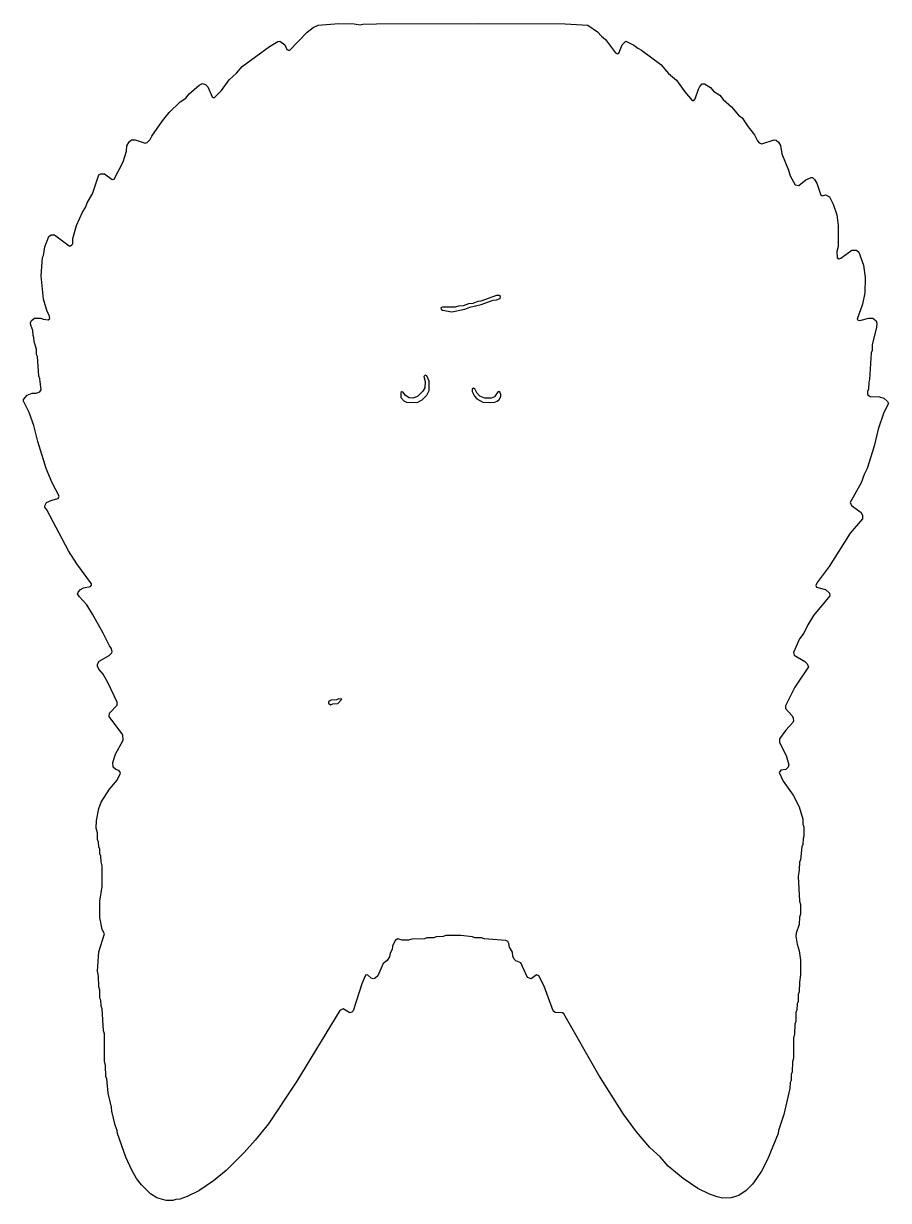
# Model space of a CAD drawing. Header units: millimetres. Extents: x 0 to 220, y 0 to 300.
import ezdxf

# ---------------------------------------------------------------- set-up
doc = ezdxf.new("R2010")
doc.units = ezdxf.units.MM
doc.layers.add('CUT', color=7, linetype='CONTINUOUS')

msp = doc.modelspace()

# ---------------------------------------------------------------- linework, layer by layer
at = {"layer": 'CUT'}
for points in [[(1.4379, 200.8925), (0, 203.7071), (0.0169, 204.1307), (0.9643, 205.2721), (2.1784, 205.7566), (3.1876, 205.8202), (4.1637, 206.1303), (4.4579, 206.5945), (4.1576, 209.4578), (3.9091, 210.0931), (3.5556, 215.1472), (3.3199, 215.6709), (3.264, 216.9224), (2.7141, 218.9934), (2.6635, 219.9375), (2.4229, 220.4544), (2.3643, 221.7223), (1.8375, 223.0805), (1.7948, 223.7459), (2.0368, 224.2944), (2.8185, 224.891), (4.377, 224.9103), (4.9906, 224.6577), (6.3017, 224.5137), (6.6814, 224.8148), (6.5468, 225.6394), (6.0405, 226.6167), (5.1137, 229.7225), (4.4603, 235.6522), (4.8225, 240.3716), (5.0545, 240.8665), (5.4253, 243.1078), (6.4043, 245.7223), (7.0666, 246.122), (7.8509, 246.1052), (11.6612, 243.33), (11.9942, 243.2966), (12.3101, 243.5574), (12.5234, 243.8488), (12.595, 245.1702), (13.5147, 248.5385), (15.0241, 251.8853), (15.8009, 253.0747), (16.22, 254.2771), (17.5823, 256.6235), (19.2106, 261.4671), (19.6919, 261.6873), (20.6332, 261.668), (22.5806, 260.2613), (23.0969, 260.3323), (25.3758, 264.745), (26.2778, 267.464), (26.3587, 268.8326), (26.9312, 269.8175), (27.536, 270.319), (28.4262, 270.3702), (31.0396, 269.4755), (31.5231, 269.6698), (32.2333, 270.4098), (32.6712, 271.2958), (35.3898, 275.2104), (37.1394, 277.2887), (39.9, 280.0652), (41.3354, 280.9642), (42.1965, 282.0968), (44.7366, 284.2689), (45.6482, 284.7328), (46.4142, 284.4688), (46.9904, 283.8266), (48.1069, 281.3302), (48.3252, 281.1173), (48.6513, 281.1264), (50.426, 282.938), (52.3654, 285.6776), (54.2938, 287.3309), (55.7479, 289.0683), (62.6935, 294.1634), (64.8447, 295.4248), (65.3101, 295.4973), (66.5541, 294.5301), (67.0978, 293.3887), (67.8053, 293.1343), (72.3096, 297.813), (73.8148, 298.9874), (75.0799, 299.6186), (80.3474, 299.9963), (84.3071, 299.9299), (85.7525, 299.6668), (86.487, 299.8451), (89.9313, 299.9169), (115.8873, 300), (138.0333, 299.901), (143.8552, 299.5849), (146.2685, 297.9181), (147.2782, 296.7522), (148.3172, 295.8959), (150.8787, 292.5121), (151.4131, 292.2889), (151.7588, 292.4093), (152.5366, 294.5918), (153.5415, 295.486), (155.573, 294.5248), (156.5235, 293.7393), (157.4848, 293.2512), (162.4223, 289.563), (164.4138, 287.2818), (166.4074, 285.5678), (168.5388, 282.6112), (170.4447, 280.398), (170.8171, 280.3905), (171.1999, 280.8208), (171.9898, 283.2702), (172.3512, 283.9534), (172.9981, 284.5943), (173.5139, 284.6714), (175.0864, 283.7276), (175.809, 282.7789), (177.4229, 281.7291), (178.2841, 280.5975), (180.4085, 278.7602), (182.2573, 276.6245), (183.1489, 276.0016), (184.6487, 273.6781), (186.287, 271.5987), (187.0246, 270.0999), (187.5163, 269.5909), (188.2035, 269.3526), (191.3367, 270.39), (191.8033, 270.2602), (192.3764, 269.7631), (192.8842, 268.8856), (193.2896, 266.8247), (194.9818, 262.5901), (195.3786, 261.1647), (196.6681, 258.9003), (197.5798, 258.757), (199.3821, 260.1213), (200.7001, 260.7876), (201.065, 260.7193), (201.6174, 260.2248), (202.1571, 259.3014), (203.2174, 256.2504), (203.5219, 256.1059), (204.433, 256.3056), (205.4124, 255.8037), (206.3426, 253.9199), (207.2481, 251.2056), (207.5966, 248.5114), (207.5885, 243.1928), (207.3179, 241.9317), (207.3695, 240.3095), (207.7811, 240.0536), (208.3184, 240.2082), (211.096, 242.2062), (212.3252, 242.1911), (212.9208, 241.7433), (214.1074, 238.3966), (214.4702, 235.2813), (214.4195, 231.3985), (213.8341, 228.4598), (212.4912, 224.6822), (212.682, 224.4156), (213.1713, 224.318), (215.4189, 224.9054), (216.4433, 224.9028), (217.2784, 224.2266), (217.4648, 223.6179), (217.434, 222.5431), (216.3061, 218.1684), (216.2488, 216.6439), (216.0059, 216.0385), (215.6498, 209.2411), (215.4009, 208.5508), (215.3547, 206.8171), (215.099, 206.1711), (215.0866, 205.4683), (215.7383, 204.9377), (218.1518, 204.8734), (219.2398, 204.5405), (220.2071, 203.6574), (220.4395, 203.1287), (219.296, 200.8432), (217.797, 196.644), (216.8238, 192.2844), (215.0128, 186.5548), (214.2339, 185.0471), (213.5034, 182.9089), (210.6795, 177.8793), (210.9808, 177.1447), (213.4715, 175.3988), (213.8474, 174.5892), (213.8273, 173.7754), (210.6463, 170.0683), (205.3557, 161.592), (202.2621, 157.5324), (201.9223, 156.794), (202.1062, 156.3224), (204.419, 155.7369), (205.3854, 154.7704), (205.4969, 154.1363), (201.3661, 149.1229), (199.8557, 146.717), (198.8334, 144.6321), (197.7629, 143.1294), (196.2361, 139.7121), (196.4322, 138.9774), (199.1337, 137.4245), (199.741, 136.7733), (200.0472, 136.0545), (196.567, 130.8716), (194.1785, 126.0868), (194.2362, 125.3655), (195.8957, 123.5293), (196.1951, 122.9197), (196.2357, 122.2588), (196.0415, 121.7919), (194.2645, 119.8945), (192.6777, 117.6967), (192.6994, 116.7246), (194.3628, 113.4553), (195.0608, 111.0251), (194.8847, 110.482), (194.3248, 109.8827), (192.9818, 109.6627), (192.5512, 109.1205), (193.5771, 106.903), (196.1511, 103.2927), (197.6514, 100.3006), (198.585, 97.2079), (198.6552, 95.8922), (198.909, 95.2272), (198.9052, 92.8802), (198.659, 92.2621), (198.6095, 90.7776), (198.3601, 90.1696), (198.0006, 86.8093), (197.7626, 86.2688), (197.7158, 84.2594), (197.4307, 82.6191), (197.7561, 76.2678), (198.0168, 75.4192), (198.015, 72.9373), (197.7583, 72.1941), (197.6896, 70.3207), (196.9029, 68.1304), (196.8217, 67.3978), (197.1632, 65.3629), (197.7024, 63.6591), (198.0049, 61.2827), (198.0357, 57.5457), (197.7552, 55.6704), (197.7153, 53.1959), (197.4627, 52.4886), (197.4077, 50.6818), (197.1708, 50.1423), (197.1147, 48.6229), (196.861, 47.9475), (196.8107, 45.6285), (196.5593, 44.9075), (196.5195, 42.4329), (196.2578, 41.3776), (196.217, 36.2502), (195.9614, 35.3404), (195.909, 32.7473), (195.6637, 32.1297), (195.6071, 30.6018), (195.3647, 30.0369), (195.3081, 28.509), (193.8031, 21.8716), (192.3845, 17.86), (192.2927, 17.0394), (189.5858, 10.4034), (188.092, 7.4411), (186.8425, 5.5767), (185.7514, 4.167), (184.1644, 2.5611), (182.2944, 1.2989), (180.309, 0.6299), (178.1471, 0.6045), (176.7492, 0.9296), (174.8549, 1.5658), (171.8496, 3.0746), (168.124, 5.5755), (164.325, 8.7668), (162.2145, 11.1351), (159.612, 13.5001), (156.2342, 17.494), (152.89, 22.0366), (146.5828, 31.9338), (137.7399, 47.5519), (137.3804, 47.8028), (135.4747, 47.8749), (134.9546, 48.317), (132.706, 54.6469), (131.3563, 57.2327), (130.7426, 57.5474), (129.3546, 56.4997), (128.4714, 56.846), (126.7272, 60.5635), (125.4681, 61.1107), (125.0418, 61.5173), (124.7084, 62.2601), (124.6343, 63.3128), (123.8425, 64.5562), (123.7175, 65.4594), (123.4145, 65.9743), (122.8886, 66.2922), (117.4069, 66.6833), (116.7783, 66.93), (115.0288, 66.9778), (114.3972, 67.2285), (111.4844, 67.5484), (107.6366, 67.5241), (106.9389, 67.2789), (105.1478, 67.2256), (104.5471, 66.98), (102.7561, 66.9267), (102.1671, 66.689), (98.9691, 66.6327), (98.1509, 66.3713), (96.5084, 66.3782), (95.3796, 66.6482), (94.6759, 66.3001), (94.0235, 64.7983), (93.9317, 63.9776), (93.4255, 63.0045), (93.2914, 62.0862), (92.7082, 61.1694), (91.6963, 60.4098), (90.2624, 57.2705), (89.6262, 56.6305), (89.1363, 56.469), (88.6388, 56.6778), (87.6612, 57.5304), (87.1786, 57.3911), (86.2545, 55.2449), (84.04, 48.3406), (83.6655, 47.9794), (83.1525, 47.8216), (81.4732, 48.8368), (80.6014, 48.4212), (69.6784, 30.4257), (62.4214, 19.5706), (59.0711, 15.3268), (56.2577, 12.1865), (51.6378, 7.5978), (48.415, 4.9627), (44.7058, 2.4682), (41.7137, 0.9679), (39.7919, 0.3258), (38.7827, 0.2621), (38.058, 0), (36.3214, 0.019), (33.9753, 0.701), (32.3952, 1.7125), (30.0887, 3.9886), (28.8179, 5.592), (27.5659, 7.764), (26.0714, 11.0595), (23.9617, 17.0882), (23.8886, 17.8487), (23.3638, 19.181), (22.4607, 22.7961), (22.3971, 23.8053), (21.5569, 27.3288), (21.1989, 30.9727), (20.9518, 31.6188), (20.9053, 34.4432), (20.6464, 35.5422), (20.593, 42.5114), (20.3552, 43.2564), (20.0036, 48.8748), (19.7513, 49.5348), (19.696, 51.0445), (19.4603, 51.5878), (19.41, 53.6313), (19.1498, 54.4411), (19.1074, 57.2136), (18.8266, 58.4779), (19.1765, 63.393), (20.6237, 67.9383), (20.0751, 69.109), (19.4611, 72.1074), (19.4611, 76.2738), (20.0097, 80.0599), (20.011, 85.3283), (19.7513, 86.3081), (19.704, 87.7772), (19.4576, 88.3485), (19.4056, 89.5775), (19.1586, 90.1423), (19.1067, 91.3713), (18.857, 91.9794), (18.8116, 93.7114), (18.534, 94.9126), (18.5591, 96.8345), (19.1779, 99.9012), (19.8076, 101.5035), (21.9362, 104.7976), (23.8679, 107.1665), (24.7058, 108.8915), (24.6687, 109.1954), (24.294, 109.5826), (23.5416, 109.8165), (22.8772, 110.4506), (22.7305, 111.6394), (23.4018, 113.7543), (25.403, 117.2925), (25.3345, 118.6968), (21.8364, 123.3719), (21.9344, 124.2205), (23.8259, 126.2671), (23.8771, 127.01), (21.4968, 132.066), (20.2756, 134.1793), (19.2099, 135.413), (18.8455, 136.2201), (18.8812, 136.6853), (19.3139, 137.5032), (21.7952, 138.8846), (22.5276, 139.5869), (22.6185, 139.9138), (22.3704, 140.7747), (21.8855, 141.4035), (20.3009, 144.6228), (17.5898, 149.4403), (16.0953, 151.7979), (14.2283, 153.8256), (13.7701, 154.6476), (13.8809, 155.0751), (14.5441, 155.7383), (15.3056, 156.1215), (17.0445, 156.5312), (17.3027, 156.8257), (17.2995, 157.1892), (13.5799, 162.2392), (11.4485, 165.5733), (5.9503, 176.0146), (5.4247, 176.7293), (5.4219, 177.0727), (5.8821, 177.884), (7.1841, 178.5273), (8.8258, 178.9418), (9.0919, 179.4865), (7.2574, 182.916), (5.7415, 186.5548), (3.6317, 193.4804), (2.6501, 197.5676)], [(109.1885, 226.5163), (112.4303, 227.1572), (113.7441, 227.6789), (116.6159, 228.3531), (119.7235, 229.4727), (120.5025, 229.549), (121.491, 229.9011), (121.5693, 230.4577), (121.2614, 230.6871), (120.5814, 230.6574), (116.5772, 229.2391), (115.7982, 229.1629), (114.5063, 228.648), (113.4328, 228.5715), (112.0485, 228.0377), (110.8351, 227.9889), (110.0487, 227.7301), (106.7402, 227.6781), (106.3522, 227.509), (106.4061, 227.1814), (106.7693, 226.9139)], [(96.7809, 206.0042), (96.4371, 206.139), (96.1354, 205.9262), (96.1284, 204.677), (96.9092, 203.8421), (97.5993, 203.4579), (100.3541, 203.4376), (101.6079, 204.0563), (102.7901, 205.2385), (103.4035, 206.4591), (103.4109, 208.864), (102.7762, 210.1922), (102.3464, 210.3541), (102.0625, 210.0221), (102.3546, 208.7277), (102.2776, 207.1214), (101.7714, 206.2965), (100.3871, 204.9266), (99.1982, 204.4894), (98.2496, 204.5982), (97.3571, 205.1682)], [(114.9168, 205.041), (115.5233, 204.3695), (117.0377, 203.4564), (119.8923, 203.4211), (120.7154, 203.7303), (121.1917, 204.1602), (121.637, 204.9306), (121.6748, 205.4161), (121.3674, 206.0986), (120.9942, 206.2374), (119.9921, 204.8268), (119.1875, 204.5035), (117.5696, 204.527), (116.3237, 205.0437), (115.5188, 205.903), (115.0256, 206.9134), (114.6622, 207.0649), (114.3524, 206.8221), (114.345, 206.2293)], [(77.7559, 126.7275), (78.2144, 126.3724), (78.8091, 126.6327), (80.0736, 126.6999), (81.128, 127.7409), (80.3995, 127.8458), (79.7598, 127.5838), (78.4163, 127.5083), (77.7192, 127.1809)]]:
    msp.add_lwpolyline(points, close=True, dxfattribs=at)

doc.saveas('drawing.dxf')
